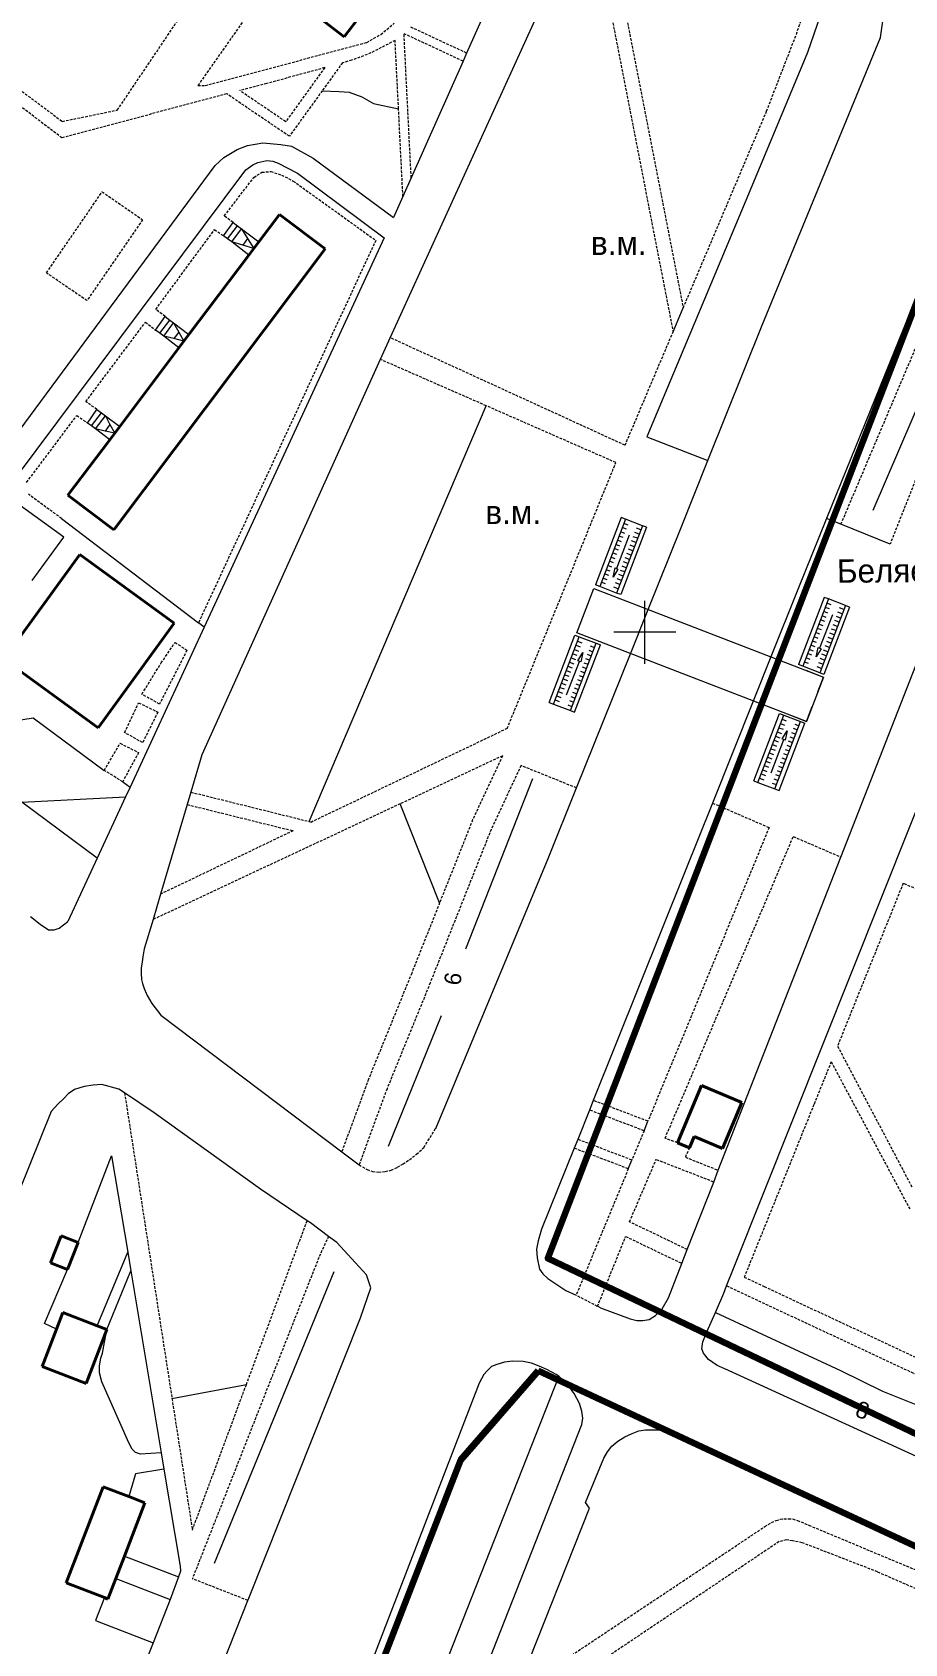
# Model space of a CAD drawing. Extents: x 1000 to 4000, y -5000 to -1000.
# Drawn here: x 1682.6 to 1849.8, y -2793.9 to -2485 of the extents above; entities that cross this region are included whole.
import ezdxf
from ezdxf.enums import TextEntityAlignment as Align

# ---------------------------------------------------------------- set-up
doc = ezdxf.new("R2010")
doc.units = 0
doc.header["$MEASUREMENT"] = 0
doc.linetypes.add('DASHED', pattern=[0.75, 0.5, -0.25])
for name, color, linetype in [('1', 7, 'CONTINUOUS'), ('11', 7, 'CONTINUOUS'), ('24', 7, 'CONTINUOUS'), ('25', 7, 'CONTINUOUS'), ('40', 7, 'CONTINUOUS'), ('42', 7, 'CONTINUOUS'), ('5', 7, 'CONTINUOUS'), ('6', 7, 'CONTINUOUS'), ('7', 7, 'CONTINUOUS'), ('границы команд_1', 10, 'CONTINUOUS')]:
    doc.layers.add(name, color=color, linetype=linetype)
doc.styles.get("Standard").update_dxf_attribs({"font": 'txt', "height": 0.2})

msp = doc.modelspace()

# ---------------------------------------------------------------- linework, layer by layer
at = {"layer": '1', "color": 253, "linetype": 'Continuous', "lineweight": 0}
for p, q in [((1800, -2606.06), (1800, -2594.02)), ((1805.96, -2600), (1794.04, -2600))]:
    msp.add_line(p, q, dxfattribs=at)
at = {"layer": '11', "color": 253, "linetype": 'Continuous', "lineweight": 0}
for p in [(1688.2, -2578.24), (1715.52, -2599.02)]:
    msp.add_line(p, (1714.44, -2598.2), dxfattribs=at)
at = {"layer": '24', "color": 253, "linetype": 'DASHED', "lineweight": 0}
for p, q in [((1789.98, -2463.37), (1805.42, -2542.43)), ((1792.51, -2461.87), (1807.36, -2537.86)), ((1698.87, -2499.95), (1719.91, -2468.74)), ((1829.04, -2485.4), (1833.77, -2471.68)), ((1728.4, -2475.21), (1714.32, -2495.24)), ((1655.96, -2477.98), (1688.32, -2502.11)), ((1746.71, -2486.98), (1749.38, -2485.45)), ((1749.38, -2485.45), (1751.95, -2483.28)), ((1755.21, -2512.92), (1753.83, -2485.31)), ((1765.15, -2490.56), (1753.83, -2485.31)), ((1765.83, -2489.01), (1755.13, -2484.05)), ((1823.34, -2500.16), (1829.04, -2485.4)), ((1688.26, -2505.28), (1665.5, -2487.92)), ((1715.72, -2495.24), (1746.71, -2486.98)), ((1747.47, -2489), (1743.78, -2490.4)), ((1752.12, -2486.6), (1747.47, -2489)), ((1752.78, -2499.7), (1752.12, -2486.6)), ((1738.64, -2491.81), (1727.51, -2494.86)), ((1738.64, -2491.81), (1731.15, -2502.17)), ((1742.04, -2490.88), (1738.16, -2496.24)), ((1743.78, -2490.4), (1742.04, -2490.88)), ((1714.32, -2495.24), (1715.72, -2495.24)), ((1727.51, -2494.86), (1722.34, -2496.2)), ((1717.72, -2497.4), (1688.26, -2505.28)), ((1719.86, -2496.84), (1717.72, -2497.4)), ((1731.85, -2504.97), (1719.86, -2496.84)), ((1731.15, -2502.17), (1722.34, -2496.2)), ((1738.16, -2496.24), (1731.85, -2504.97)), ((1688.32, -2502.11), (1698.87, -2499.95)), ((1753.62, -2516.51), (1752.78, -2499.7)), ((1807.36, -2537.86), (1823.34, -2500.16)), ((1719.38, -2520.24), (1725.04, -2512.84)), ((1725.04, -2512.84), (1726.6, -2511.86)), ((1726.6, -2511.86), (1728.28, -2511.72)), ((1728.28, -2511.72), (1730.36, -2512.39)), ((1730.36, -2512.39), (1732.6, -2513.54)), ((1732.6, -2513.54), (1748.42, -2524.91)), ((1685.29, -2531.14), (1695.96, -2515.61)), ((1695.96, -2515.61), (1703.72, -2520.95)), ((1721.06, -2521.47), (1719.38, -2520.24)), ((1703.72, -2520.95), (1693.05, -2536.47)), ((1706.25, -2538.14), (1717.51, -2522.84)), ((1717.51, -2522.84), (1719.24, -2524.07)), ((1748.42, -2524.91), (1714.44, -2598.2)), ((1693.05, -2536.47), (1685.29, -2531.14)), ((1837.59, -2579.32), (1857.17, -2533.14)), ((1866.23, -2534.69), (1847, -2583.14)), ((1708.04, -2539.52), (1706.25, -2538.14)), ((1692.85, -2555.82), (1704.25, -2540.6)), ((1704.25, -2540.6), (1706.22, -2542.12)), ((1796.2, -2564.19), (1751.17, -2543.56)), ((1796.2, -2564.19), (1805.42, -2542.43)), ((1769.6, -2556.62), (1749.29, -2547.73)), ((1694.97, -2557.33), (1692.85, -2555.82)), ((1794.45, -2567.51), (1769.6, -2556.62)), ((1681.49, -2571.3), (1691.12, -2558.47)), ((1691.12, -2558.47), (1693.15, -2559.93)), ((1773.61, -2618.47), (1794.45, -2567.51)), ((1688.2, -2578.24), (1681.84, -2573.57)), ((1712.23, -2603.48), (1706.95, -2613.81)), ((1707.28, -2605.9), (1709.94, -2601.96)), ((1709.94, -2601.96), (1712.23, -2603.48)), ((1703.59, -2611.88), (1707.28, -2605.9)), ((1706.95, -2613.81), (1703.59, -2611.88)), ((1700.28, -2619.26), (1702.95, -2613.54)), ((1702.95, -2613.54), (1706.64, -2615.32)), ((1706.64, -2615.32), (1703.72, -2621.17)), ((1773.61, -2618.47), (1736.09, -2636.39)), ((1696.38, -2626.51), (1699.39, -2621.3)), ((1699.39, -2621.3), (1702.95, -2623.08)), ((1703.72, -2621.17), (1700.28, -2619.26)), ((1702.95, -2623.08), (1699.9, -2628.68)), ((1772.71, -2623.72), (1753.09, -2632.91)), ((1772.71, -2623.72), (1766.99, -2635.97)), ((1699.9, -2628.68), (1696.38, -2626.51)), ((1776.26, -2625.56), (1770.54, -2637.8)), ((1786.9, -2629.86), (1776.26, -2625.56)), ((1712.97, -2630.66), (1735.64, -2636.28)), ((1753.09, -2632.91), (1705.72, -2655.08)), ((1712.26, -2633.04), (1732.57, -2638.07)), ((1812.97, -2632.75), (1823.82, -2637.45)), ((1735.64, -2636.28), (1736.09, -2636.39)), ((1766.99, -2635.97), (1760.66, -2651.88)), ((1823.82, -2637.45), (1800.59, -2693.73)), ((1732.57, -2638.07), (1707.16, -2650.21)), ((1770.54, -2637.8), (1758.86, -2667.2)), ((1803.88, -2697), (1828.45, -2639.18)), ((1828.45, -2639.18), (1837.56, -2643.1)), ((1849.52, -2648.14), (1836.93, -2679.33)), ((1856.37, -2651.15), (1849.52, -2648.14)), ((1760.66, -2651.88), (1755.3, -2665.36)), ((1755.3, -2665.36), (1747.02, -2685.69)), ((1758.86, -2667.2), (1750.57, -2687.52)), ((1836.93, -2679.33), (1851.2, -2706.35)), ((1835.72, -2682.34), (1832.4, -2690.55)), ((1835.72, -2682.34), (1850.78, -2710.55)), ((1747.02, -2685.69), (1741.9, -2699.61)), ((1700.26, -2688.3), (1709.35, -2746.89)), ((1750.57, -2687.52), (1745.21, -2702.11)), ((1800.59, -2693.73), (1790.12, -2689.76)), ((1799.84, -2695.56), (1789.38, -2691.59)), ((1832.4, -2690.55), (1819.06, -2723.62)), ((1757.63, -2698.75), (1759.91, -2695.11)), ((1799.84, -2695.56), (1797.52, -2701.17)), ((1756.25, -2700.05), (1757.63, -2698.75)), ((1796.83, -2702.85), (1786.45, -2698.91)), ((1797.52, -2701.17), (1787.12, -2697.22)), ((1806.25, -2697.85), (1803.88, -2697)), ((1808.54, -2698.82), (1807.76, -2700.63)), ((1745.21, -2702.11), (1746.75, -2702.98)), ((1752.6, -2702.57), (1753.65, -2701.92)), ((1753.65, -2701.92), (1754.87, -2701.11)), ((1754.87, -2701.11), (1756.25, -2700.05)), ((1797.07, -2713.02), (1802.15, -2701.09)), ((1813.2, -2705.39), (1802.15, -2701.09)), ((1807.76, -2700.63), (1814.08, -2703.14)), ((1746.75, -2702.98), (1747.8, -2703.38)), ((1747.8, -2703.38), (1748.94, -2703.47)), ((1748.94, -2703.47), (1750.24, -2703.38)), ((1750.24, -2703.38), (1751.38, -2703.14)), ((1751.38, -2703.14), (1752.6, -2702.57)), ((1796.83, -2702.85), (1786.82, -2727.1)), ((1723.61, -2744.2), (1735.26, -2712.81)), ((1808.14, -2718.33), (1797.07, -2713.02)), ((1739.35, -2715.81), (1737.51, -2719.84)), ((1790.92, -2729.22), (1796.32, -2715.82)), ((1796.32, -2715.82), (1807.1, -2720.99)), ((1737.51, -2719.84), (1713.26, -2781.42)), ((1819.06, -2723.62), (1822.88, -2725.41)), ((1790.92, -2729.22), (1786.82, -2727.1)), ((1815.68, -2725.29), (1861.19, -2746.55)), ((1822.88, -2725.41), (1857.08, -2741.39)), ((1791.47, -2729.51), (1790.92, -2729.22)), ((1713.26, -2772.1), (1723.61, -2744.2)), ((1709.35, -2746.89), (1713.26, -2772.1)), ((1824.29, -2770.67), (1825.2, -2770.24)), ((1825.2, -2770.24), (1825.96, -2770.03)), ((1825.96, -2770.03), (1826.66, -2769.92)), ((1826.66, -2769.92), (1827.57, -2769.92)), ((1827.57, -2769.92), (1828.32, -2769.97)), ((1828.32, -2769.97), (1829.24, -2770.24)), ((1829.24, -2770.24), (1831.44, -2771.16)), ((1775.38, -2803.11), (1823, -2771.43)), ((1823, -2771.43), (1824.29, -2770.67)), ((1831.44, -2771.16), (1858.79, -2782.6)), ((1825.73, -2774.3), (1779.43, -2805.38)), ((1827.13, -2773.97), (1825.73, -2774.3)), ((1828.31, -2774.19), (1827.13, -2773.97)), ((1830.14, -2774.51), (1828.31, -2774.19)), ((1844.6, -2780.1), (1830.14, -2774.51)), ((1723.89, -2785.58), (1713.26, -2781.42)), ((1844.6, -2780.1), (1879.57, -2795.31))]:
    msp.add_line(p, q, dxfattribs=at)
at = {"layer": '24', "color": 253, "linetype": 'Continuous', "lineweight": 0}
for p, q in [((1785.76, -2467.69), (1751.17, -2543.56)), ((1836.79, -2472.58), (1831.19, -2488.9)), ((1770.72, -2478), (1765.83, -2489.01)), ((1845.2, -2486.03), (1845.61, -2482.92)), ((1822.51, -2541.17), (1845.2, -2486.03)), ((1765.83, -2489.01), (1765.15, -2490.56)), ((1831.19, -2488.9), (1820.48, -2514.55)), ((1765.15, -2490.56), (1755.21, -2512.92)), ((1719.28, -2509.05), (1721.82, -2507.53)), ((1721.82, -2507.53), (1723.86, -2506.76)), ((1723.86, -2506.76), (1726.78, -2506.25)), ((1726.78, -2506.25), (1730.21, -2506.51)), ((1730.21, -2506.51), (1732.25, -2506.89)), ((1732.25, -2506.89), (1736.44, -2509.18)), ((1662.29, -2585.39), (1717.63, -2510.58)), ((1717.63, -2510.58), (1719.28, -2509.05)), ((1723.5, -2511.42), (1724.84, -2510.46)), ((1724.84, -2510.46), (1725.83, -2509.97)), ((1725.83, -2509.97), (1727.55, -2509.58)), ((1727.55, -2509.58), (1728.71, -2509.76)), ((1728.71, -2509.76), (1729.73, -2510.14)), ((1729.73, -2510.14), (1733.42, -2512.05)), ((1736.44, -2509.18), (1751.84, -2520.52)), ((1679.34, -2570.49), (1723.5, -2511.42)), ((1733.42, -2512.05), (1750.04, -2524.4)), ((1755.21, -2512.92), (1753.62, -2516.51)), ((1753.62, -2516.51), (1751.84, -2520.52)), ((1820.48, -2514.55), (1800.37, -2562.57)), ((1750.04, -2524.4), (1715.52, -2599.02)), ((1855.08, -2527.97), (1849.62, -2541.65)), ((1805.42, -2542.43), (1807.36, -2537.86)), ((1812.09, -2567.13), (1822.51, -2541.17)), ((1849.62, -2541.65), (1834.85, -2578.21)), ((1751.17, -2543.56), (1749.29, -2547.73)), ((1749.29, -2547.73), (1715.09, -2623.52)), ((1800.37, -2562.57), (1812.09, -2567.13)), ((1806.94, -2579.94), (1812.09, -2567.13)), ((1688.61, -2581.81), (1679.34, -2575.07)), ((1834.85, -2578.21), (1829.35, -2591.8)), ((1837.59, -2579.32), (1834.85, -2578.21)), ((1682.53, -2590.12), (1688.61, -2581.81)), ((1800.63, -2595.67), (1806.94, -2579.94)), ((1847, -2583.14), (1837.59, -2579.32)), ((1837.56, -2643.1), (1859.02, -2588.2)), ((1817.09, -2721.64), (1867.86, -2594.44)), ((1829.35, -2591.8), (1824.18, -2604.73)), ((1797.23, -2604.13), (1800.63, -2595.67)), ((1715.52, -2599.02), (1701.31, -2629.74)), ((1786.9, -2629.86), (1797.23, -2604.13)), ((1824.18, -2604.73), (1820.79, -2613.2)), ((1820.79, -2613.2), (1812.97, -2632.75)), ((1668.41, -2618.69), (1682.73, -2616.41)), ((1682.73, -2616.41), (1696.38, -2626.51)), ((1715.09, -2623.52), (1712.97, -2630.66)), ((1699.9, -2628.68), (1701.31, -2629.74)), ((1701.31, -2629.74), (1700.45, -2631.59)), ((1712.97, -2630.66), (1712.26, -2633.04)), ((1781.48, -2643.36), (1786.9, -2629.86)), ((1680.58, -2632.61), (1700.45, -2631.59)), ((1695.04, -2643.31), (1680.58, -2632.61)), ((1700.45, -2631.59), (1695.04, -2643.31)), ((1712.26, -2633.04), (1707.16, -2650.21)), ((1812.97, -2632.75), (1807.62, -2646.12)), ((1695.04, -2643.31), (1689.41, -2655.48)), ((1759.91, -2695.11), (1781.48, -2643.36)), ((1814.08, -2703.14), (1837.56, -2643.1)), ((1807.62, -2646.12), (1790.12, -2689.76)), ((1707.16, -2650.21), (1705.72, -2655.08)), ((1682.2, -2654.53), (1684.07, -2656)), ((1684.07, -2656), (1685.65, -2657.05)), ((1687.72, -2656.73), (1689.41, -2655.48)), ((1705.72, -2655.08), (1704.05, -2660.72)), ((1685.65, -2657.05), (1686.75, -2657.05)), ((1686.75, -2657.05), (1687.72, -2656.73)), ((1703.77, -2662.22), (1703.61, -2663.2)), ((1704.05, -2660.72), (1703.77, -2662.22)), ((1703.61, -2663.2), (1703.45, -2664.38)), ((1703.45, -2664.38), (1703.45, -2665.36)), ((1703.45, -2665.36), (1703.53, -2666.57)), ((1703.53, -2666.57), (1703.69, -2667.31)), ((1703.69, -2667.31), (1704.02, -2668.32)), ((1704.02, -2668.32), (1704.59, -2669.66)), ((1704.59, -2669.66), (1705.48, -2671.17)), ((1705.48, -2671.17), (1707.21, -2673.38)), ((1707.21, -2673.38), (1741.9, -2699.61)), ((1692.52, -2687.08), (1690.65, -2687.65)), ((1694.22, -2686.84), (1692.52, -2687.08)), ((1695.93, -2686.67), (1694.22, -2686.84)), ((1699.17, -2687.57), (1695.93, -2686.67)), ((1688.62, -2689.36), (1687.48, -2690.49)), ((1689.43, -2688.46), (1688.62, -2689.36)), ((1690.65, -2687.65), (1689.43, -2688.46)), ((1700.26, -2688.3), (1699.17, -2687.57)), ((1705.91, -2692.14), (1700.26, -2688.3)), ((1790.12, -2689.76), (1789.38, -2691.59)), ((1686.2, -2691.85), (1665.89, -2742.18)), ((1687.48, -2690.49), (1686.2, -2691.85)), ((1726.31, -2706.74), (1705.91, -2692.14)), ((1789.38, -2691.59), (1787.12, -2697.22)), ((1799.84, -2695.56), (1800.59, -2693.73)), ((1786.45, -2698.91), (1780.21, -2714.45)), ((1787.12, -2697.22), (1786.45, -2698.91)), ((1691.35, -2717.01), (1697.78, -2700.34)), ((1697.78, -2700.34), (1700.86, -2718.81)), ((1741.9, -2699.61), (1745.21, -2702.11)), ((1796.83, -2702.85), (1797.52, -2701.17)), ((1808.14, -2718.33), (1813.2, -2705.39)), ((1813.2, -2705.39), (1814.08, -2703.14)), ((1735.26, -2712.81), (1726.31, -2706.74)), ((1735.89, -2713.24), (1735.26, -2712.81)), ((1739.35, -2715.81), (1735.89, -2713.24)), ((1780.21, -2714.45), (1779.54, -2716.66)), ((1740.93, -2716.98), (1739.35, -2715.81)), ((1744.5, -2720.88), (1740.93, -2716.98)), ((1779.54, -2716.66), (1779.21, -2718.29)), ((1695.04, -2732.97), (1700.86, -2718.81)), ((1700.86, -2718.81), (1701.47, -2722.44)), ((1746.61, -2723.16), (1744.5, -2720.88)), ((1779.21, -2718.29), (1779.37, -2719.91)), ((1779.37, -2719.91), (1779.78, -2722.11)), ((1804.53, -2727.56), (1807.1, -2720.99)), ((1807.1, -2720.99), (1808.14, -2718.33)), ((1684.93, -2732.48), (1689.31, -2722.18)), ((1696.85, -2733.67), (1701.47, -2722.44)), ((1701.47, -2722.44), (1707.28, -2757.3)), ((1747.45, -2725.68), (1746.61, -2723.16)), ((1779.78, -2722.11), (1780.43, -2723)), ((1780.43, -2723), (1781.4, -2723.9)), ((1781.4, -2723.9), (1784.82, -2726.17)), ((1815.68, -2725.29), (1817.09, -2721.64)), ((1745.48, -2731.43), (1747.45, -2725.68)), ((1784.82, -2726.17), (1786.82, -2727.1)), ((1813.53, -2730.38), (1815.14, -2726.68)), ((1815.14, -2726.68), (1815.68, -2725.29)), ((1791.47, -2729.51), (1797.16, -2731.62)), ((1802.02, -2730.97), (1803.31, -2729.67)), ((1803.31, -2729.67), (1804.53, -2727.56)), ((1687.21, -2733.56), (1684.93, -2732.48)), ((1724.07, -2785.13), (1745.48, -2731.43)), ((1797.16, -2731.62), (1798.46, -2731.95)), ((1798.46, -2731.95), (1799.59, -2731.95)), ((1799.59, -2731.95), (1800.8, -2731.71)), ((1800.8, -2731.71), (1802.02, -2730.97)), ((1811.9, -2734.12), (1813.53, -2730.38)), ((1696.02, -2738.16), (1696.85, -2733.67)), ((1810.93, -2737.37), (1811.09, -2735.99)), ((1811.09, -2735.99), (1811.9, -2734.12)), ((1695.48, -2740.64), (1695.7, -2739.13)), ((1695.7, -2739.13), (1696.02, -2738.16)), ((1811.25, -2738.19), (1810.93, -2737.37)), ((1812.23, -2739.41), (1811.25, -2738.19)), ((1813.85, -2740.54), (1812.23, -2739.41)), ((1695.48, -2741.93), (1695.48, -2740.64)), ((1695.91, -2743.66), (1695.48, -2741.93)), ((1783.51, -2742.57), (1760.63, -2800.65)), ((1769.13, -2742.3), (1768.21, -2743.95)), ((1769.76, -2741.56), (1769.13, -2742.3)), ((1770.57, -2740.75), (1769.76, -2741.56)), ((1771.62, -2740.34), (1770.57, -2740.75)), ((1773.09, -2739.94), (1771.62, -2740.34)), ((1774.63, -2739.7), (1773.09, -2739.94)), ((1776.66, -2739.78), (1774.63, -2739.7)), ((1778.28, -2740.1), (1776.66, -2739.78)), ((1779.74, -2740.67), (1778.28, -2740.1)), ((1781.2, -2741.32), (1779.74, -2740.67)), ((1782.99, -2742.3), (1781.2, -2741.32)), ((1783.51, -2742.57), (1782.99, -2742.3)), ((1784.37, -2743.35), (1783.51, -2742.57)), ((1815.31, -2741.2), (1813.85, -2740.54)), ((1866.09, -2764.41), (1815.31, -2741.2)), ((1701.08, -2755.4), (1695.91, -2743.66)), ((1768.21, -2743.95), (1749.56, -2792.28)), ((1785.43, -2744.49), (1784.37, -2743.35)), ((1786.48, -2745.95), (1785.43, -2744.49)), ((1787.46, -2747.82), (1786.48, -2745.95)), ((1787.94, -2749.29), (1787.46, -2747.82)), ((1766.27, -2806.92), (1787.92, -2751.84)), ((1787.92, -2751.84), (1788.11, -2750.67)), ((1788.11, -2750.67), (1787.94, -2749.29)), ((1793.67, -2756.02), (1794.81, -2755.04)), ((1794.81, -2755.04), (1796.19, -2754.23)), ((1796.19, -2754.23), (1797.57, -2753.58)), ((1797.57, -2753.58), (1798.87, -2753.09)), ((1798.87, -2753.09), (1800.13, -2752.86)), ((1800.13, -2752.86), (1801.11, -2752.86)), ((1801.11, -2752.86), (1802.33, -2752.86)), ((1802.33, -2752.86), (1803.38, -2753.02)), ((1803.38, -2753.02), (1805.25, -2753.67)), ((1805.25, -2753.67), (1860.57, -2779.03)), ((1701.72, -2756.58), (1701.08, -2755.4)), ((1702.37, -2757.23), (1701.72, -2756.58)), ((1703.34, -2757.55), (1702.37, -2757.23)), ((1707.28, -2757.3), (1703.34, -2757.55)), ((1707.28, -2757.3), (1707.8, -2760.41)), ((1792.13, -2758.29), (1792.86, -2757.07)), ((1792.86, -2757.07), (1793.67, -2756.02)), ((1707.8, -2760.41), (1702.35, -2761.32)), ((1707.8, -2760.41), (1710.9, -2779)), ((1788.64, -2766.83), (1792.13, -2758.29)), ((1702.35, -2761.32), (1701.05, -2765.69)), ((1789.37, -2767.89), (1788.64, -2766.83)), ((1775.38, -2803.11), (1789.37, -2767.89)), ((1700.24, -2777.07), (1710.6, -2781.07)), ((1710.9, -2779), (1711, -2779.97)), ((1698.58, -2781.36), (1709.01, -2785.38)), ((1710.6, -2781.07), (1709.01, -2785.38)), ((1711, -2779.97), (1710.6, -2781.07)), ((1696.39, -2785.05), (1694.7, -2789.44)), ((1709.01, -2785.38), (1705.72, -2793.69)), ((1713.7, -2811.41), (1723.89, -2785.58)), ((1723.89, -2785.58), (1724.07, -2785.13)), ((1694.7, -2789.44), (1705.72, -2793.69)), ((1705.72, -2793.69), (1703.56, -2799.13)), ((1749.56, -2792.28), (1747.95, -2796.48))]:
    msp.add_line(p, q, dxfattribs=at)
at = {"layer": '25', "color": 253, "linetype": 'Continuous', "lineweight": 0}
for p, q in [((1795.46, -2578.05), (1790.53, -2590.95)), ((1796.27, -2578.36), (1791.34, -2591.26)), ((1796.27, -2578.36), (1795.46, -2578.05)), ((1799.52, -2579.6), (1796.27, -2578.36)), ((1797.01, -2581.41), (1794.56, -2587.8)), ((1799.52, -2579.6), (1794.59, -2592.5)), ((1795.85, -2581.89), (1795.04, -2581.58)), ((1796.16, -2581.09), (1795.35, -2580.78)), ((1800.33, -2579.91), (1795.4, -2592.81)), ((1796.47, -2580.28), (1795.66, -2579.97)), ((1796.78, -2579.47), (1795.96, -2579.16)), ((1798.59, -2582.02), (1797.78, -2581.71)), ((1798.9, -2581.21), (1798.09, -2580.9)), ((1799.21, -2580.4), (1798.4, -2580.09)), ((1800.33, -2579.91), (1799.52, -2579.6)), ((1794.62, -2585.12), (1793.81, -2584.81)), ((1794.93, -2584.31), (1794.11, -2584)), ((1795.23, -2583.51), (1794.42, -2583.2)), ((1795.54, -2582.7), (1794.73, -2582.39)), ((1797.36, -2585.24), (1796.55, -2584.93)), ((1797.67, -2584.44), (1796.86, -2584.13)), ((1797.98, -2583.63), (1797.17, -2583.32)), ((1798.29, -2582.82), (1797.47, -2582.51)), ((1793.38, -2588.34), (1792.57, -2588.03)), ((1793.69, -2587.54), (1792.88, -2587.23)), ((1794, -2586.73), (1793.19, -2586.42)), ((1794.31, -2585.93), (1793.5, -2585.62)), ((1796.13, -2588.47), (1795.32, -2588.16)), ((1796.44, -2587.66), (1795.63, -2587.35)), ((1796.74, -2586.85), (1795.93, -2586.55)), ((1797.05, -2586.05), (1796.24, -2585.74)), ((1791.34, -2591.26), (1790.53, -2590.95)), ((1794.59, -2592.5), (1791.34, -2591.26)), ((1792.46, -2590.76), (1791.65, -2590.45)), ((1792.77, -2589.96), (1791.96, -2589.65)), ((1793.08, -2589.15), (1792.27, -2588.84)), ((1795.2, -2590.89), (1794.39, -2590.58)), ((1795.51, -2590.08), (1794.7, -2589.77)), ((1795.82, -2589.28), (1795.01, -2588.96)), ((1786.93, -2600.16), (1790.2, -2591.65)), ((1790.2, -2591.65), (1834.23, -2608.6)), ((1794.9, -2591.69), (1794.08, -2591.38)), ((1795.4, -2592.81), (1794.59, -2592.5)), ((1834.39, -2593.33), (1829.46, -2606.23)), ((1835.2, -2593.64), (1830.27, -2606.54)), ((1835.2, -2593.64), (1834.39, -2593.33)), ((1835.71, -2594.75), (1834.9, -2594.44)), ((1838.45, -2594.88), (1835.2, -2593.64)), ((1835.94, -2596.69), (1833.5, -2603.08)), ((1838.45, -2594.88), (1833.52, -2607.78)), ((1834.78, -2597.17), (1833.97, -2596.86)), ((1835.09, -2596.36), (1834.28, -2596.06)), ((1839.26, -2595.19), (1834.33, -2608.09)), ((1835.4, -2595.56), (1834.59, -2595.25)), ((1837.53, -2597.3), (1836.72, -2596.99)), ((1837.83, -2596.49), (1837.02, -2596.18)), ((1838.14, -2595.68), (1837.33, -2595.37)), ((1839.26, -2595.19), (1838.45, -2594.88)), ((1781.67, -2613.49), (1786.6, -2600.59)), ((1786.6, -2600.59), (1787.41, -2600.9)), ((1830.96, -2617.11), (1786.93, -2600.16)), ((1833.55, -2600.4), (1832.74, -2600.09)), ((1833.86, -2599.59), (1833.05, -2599.28)), ((1834.17, -2598.78), (1833.35, -2598.47)), ((1834.47, -2597.98), (1833.66, -2597.67)), ((1836.29, -2600.52), (1835.48, -2600.21)), ((1836.6, -2599.71), (1835.79, -2599.41)), ((1836.91, -2598.91), (1836.1, -2598.6)), ((1837.22, -2598.1), (1836.41, -2597.79)), ((1782.48, -2613.8), (1787.41, -2600.9)), ((1785.73, -2615.05), (1790.66, -2602.14)), ((1786.49, -2603.32), (1787.3, -2603.63)), ((1786.54, -2615.35), (1791.47, -2602.45)), ((1786.8, -2602.51), (1787.61, -2602.82)), ((1787.1, -2601.71), (1787.91, -2602.02)), ((1787.41, -2600.9), (1790.66, -2602.14)), ((1789.23, -2603.44), (1790.04, -2603.76)), ((1789.54, -2602.64), (1790.35, -2602.95)), ((1790.66, -2602.14), (1791.47, -2602.45)), ((1832.32, -2603.62), (1831.51, -2603.31)), ((1832.63, -2602.82), (1831.81, -2602.51)), ((1832.93, -2602.01), (1832.12, -2601.7)), ((1833.24, -2601.2), (1832.43, -2600.9)), ((1835.06, -2603.75), (1834.25, -2603.44)), ((1835.37, -2602.94), (1834.56, -2602.63)), ((1835.68, -2602.13), (1834.87, -2601.82)), ((1835.99, -2601.33), (1835.17, -2601.02)), ((1784.99, -2611.99), (1787.44, -2605.6)), ((1785.25, -2606.55), (1786.07, -2606.86)), ((1785.56, -2605.74), (1786.37, -2606.05)), ((1785.87, -2604.93), (1786.68, -2605.24)), ((1786.18, -2604.13), (1786.99, -2604.44)), ((1788, -2606.67), (1788.81, -2606.98)), ((1788.31, -2605.86), (1789.12, -2606.17)), ((1788.61, -2605.06), (1789.43, -2605.37)), ((1788.92, -2604.25), (1789.73, -2604.56)), ((1830.27, -2606.54), (1829.46, -2606.23)), ((1833.52, -2607.78), (1830.27, -2606.54)), ((1831.39, -2606.04), (1830.58, -2605.73)), ((1831.7, -2605.24), (1830.89, -2604.93)), ((1832.01, -2604.43), (1831.2, -2604.12)), ((1833.83, -2606.97), (1833.02, -2606.66)), ((1834.14, -2606.17), (1833.32, -2605.86)), ((1834.44, -2605.36), (1833.63, -2605.05)), ((1834.75, -2604.55), (1833.94, -2604.24)), ((1784.02, -2609.77), (1784.83, -2610.08)), ((1784.33, -2608.97), (1785.14, -2609.28)), ((1784.64, -2608.16), (1785.45, -2608.47)), ((1784.95, -2607.35), (1785.76, -2607.66)), ((1787.07, -2609.09), (1787.88, -2609.4)), ((1787.38, -2608.28), (1788.19, -2608.59)), ((1787.69, -2607.48), (1788.5, -2607.79)), ((1830.88, -2607.31), (1834.23, -2608.6)), ((1834.23, -2608.6), (1830.96, -2617.11)), ((1833.14, -2611.44), (1834.23, -2608.6)), ((1834.33, -2608.09), (1833.52, -2607.78)), ((1783.1, -2612.19), (1783.91, -2612.5)), ((1783.4, -2611.39), (1784.22, -2611.7)), ((1783.71, -2610.58), (1784.53, -2610.89)), ((1785.84, -2612.32), (1786.65, -2612.63)), ((1786.15, -2611.51), (1786.96, -2611.82)), ((1786.46, -2610.7), (1787.27, -2611.01)), ((1786.76, -2609.9), (1787.58, -2610.21)), ((1781.67, -2613.49), (1782.48, -2613.8)), ((1782.48, -2613.8), (1785.73, -2615.05)), ((1782.79, -2613), (1783.6, -2613.31)), ((1785.22, -2613.93), (1786.03, -2614.24)), ((1785.53, -2613.12), (1786.34, -2613.43)), ((1785.73, -2615.05), (1786.54, -2615.35)), ((1820.87, -2628.49), (1825.8, -2615.58)), ((1821.68, -2628.79), (1826.61, -2615.89)), ((1825.8, -2615.58), (1826.61, -2615.89)), ((1826.61, -2615.89), (1829.86, -2617.13)), ((1827.57, -2615.8), (1830.96, -2617.11)), ((1830.96, -2617.11), (1832.05, -2614.27)), ((1824.92, -2630.04), (1829.86, -2617.13)), ((1825.38, -2619.12), (1826.19, -2619.43)), ((1825.68, -2618.31), (1826.5, -2618.62)), ((1825.74, -2630.34), (1830.67, -2617.44)), ((1825.99, -2617.5), (1826.8, -2617.81)), ((1826.3, -2616.7), (1827.11, -2617.01)), ((1828.43, -2618.43), (1829.24, -2618.75)), ((1828.74, -2617.63), (1829.55, -2617.94)), ((1829.86, -2617.13), (1830.67, -2617.44)), ((1824.19, -2626.98), (1826.63, -2620.59)), ((1824.45, -2621.54), (1825.26, -2621.85)), ((1824.76, -2620.73), (1825.57, -2621.04)), ((1825.07, -2619.92), (1825.88, -2620.23)), ((1827.2, -2621.66), (1828.01, -2621.97)), ((1827.5, -2620.85), (1828.31, -2621.16)), ((1827.81, -2620.05), (1828.62, -2620.36)), ((1828.12, -2619.24), (1828.93, -2619.55)), ((1823.22, -2624.76), (1824.03, -2625.07)), ((1823.53, -2623.96), (1824.34, -2624.27)), ((1823.84, -2623.15), (1824.65, -2623.46)), ((1824.14, -2622.34), (1824.96, -2622.65)), ((1825.96, -2624.89), (1826.77, -2625.2)), ((1826.27, -2624.08), (1827.08, -2624.39)), ((1826.58, -2623.27), (1827.39, -2623.58)), ((1826.89, -2622.47), (1827.7, -2622.78)), ((1821.99, -2627.99), (1822.8, -2628.3)), ((1822.29, -2627.18), (1823.11, -2627.49)), ((1822.6, -2626.38), (1823.41, -2626.69)), ((1822.91, -2625.57), (1823.72, -2625.88)), ((1824.73, -2628.11), (1825.54, -2628.42)), ((1825.04, -2627.31), (1825.85, -2627.62)), ((1825.35, -2626.5), (1826.16, -2626.81)), ((1825.65, -2625.69), (1826.47, -2626)), ((1820.87, -2628.49), (1821.68, -2628.79)), ((1821.68, -2628.79), (1824.92, -2630.04)), ((1824.42, -2628.92), (1825.23, -2629.23)), ((1824.92, -2630.04), (1825.74, -2630.34))]:
    msp.add_line(p, q, dxfattribs=at)
for points in [[(1794.28, -2587.69), (1794.85, -2587.91), (1793.92, -2589.48), (1794.28, -2587.69)], [(1833.21, -2602.97), (1833.78, -2603.19), (1832.86, -2604.75), (1833.21, -2602.97)], [(1787.72, -2605.71), (1787.15, -2605.49), (1788.08, -2603.93), (1787.72, -2605.71)], [(1826.92, -2620.7), (1826.34, -2620.48), (1827.27, -2618.92), (1826.92, -2620.7)]]:
    msp.add_3dface(points, dxfattribs=at)
at = {"layer": '40', "color": 253, "linetype": 'Continuous', "lineweight": 0}
for p, q in [((1738.16, -2496.24), (1741.38, -2496.41)), ((1741.38, -2496.41), (1743.29, -2496.52)), ((1743.29, -2496.52), (1745.76, -2497.42)), ((1745.76, -2497.42), (1748.01, -2498.66)), ((1748.01, -2498.66), (1752.78, -2499.7)), ((1843.76, -2576.64), (1861.32, -2535.73)), ((1735.64, -2636.28), (1769.6, -2556.62)), ((1765.68, -2660.67), (1778.55, -2628.05)), ((1760.66, -2651.88), (1753.09, -2632.91)), ((1750.83, -2698.54), (1761.01, -2673.5)), ((1717.53, -2778.42), (1740.47, -2722.51)), ((1813.53, -2730.38), (1837.48, -2741.52)), ((1837.48, -2741.52), (1845.57, -2745.49)), ((1709.35, -2746.89), (1723.61, -2744.2)), ((1845.57, -2745.49), (1855.48, -2749.46))]:
    msp.add_line(p, q, dxfattribs=at)
at = {"layer": '6', "color": 253, "linetype": 'Continuous', "lineweight": 40}
for p, q in [((1742.39, -2485.89), (1728.4, -2475.21)), ((1749.87, -2476.09), (1742.39, -2485.89)), ((1725.99, -2525.19), (1729.95, -2519.93)), ((1729.95, -2519.93), (1738.72, -2526.54)), ((1724.07, -2527.74), (1725.03, -2526.47)), ((1725.03, -2526.47), (1725.99, -2525.19)), ((1738.72, -2526.54), (1698.19, -2580.39)), ((1712.61, -2542.96), (1724.07, -2527.74)), ((1710.69, -2545.51), (1711.65, -2544.24)), ((1711.65, -2544.24), (1712.61, -2542.96)), ((1699.33, -2560.61), (1710.69, -2545.51)), ((1689.41, -2573.78), (1697.41, -2563.15)), ((1697.41, -2563.15), (1698.37, -2561.88)), ((1698.37, -2561.88), (1699.33, -2560.61)), ((1698.19, -2580.39), (1689.41, -2573.78)), ((1677.11, -2605.15), (1691.68, -2585.13)), ((1691.68, -2585.13), (1709.78, -2598.3)), ((1709.78, -2598.3), (1695.2, -2618.32)), ((1695.2, -2618.32), (1677.11, -2605.15)), ((1806.25, -2697.85), (1810.87, -2686.86)), ((1810.87, -2686.86), (1818.62, -2690.13)), ((1818.62, -2690.13), (1814.91, -2698.94)), ((1808.54, -2698.82), (1806.25, -2697.85)), ((1809.45, -2696.64), (1808.54, -2698.82)), ((1814.91, -2698.94), (1809.45, -2696.64)), ((1686.07, -2720.9), (1688.12, -2715.73)), ((1688.12, -2715.73), (1691.35, -2717.01)), ((1691.35, -2717.01), (1689.31, -2722.18)), ((1689.31, -2722.18), (1686.07, -2720.9)), ((1687.21, -2733.56), (1688.42, -2730.42)), ((1688.42, -2730.42), (1695.04, -2732.97)), ((1695.04, -2732.97), (1696.85, -2733.67)), ((1684.44, -2740.77), (1687.21, -2733.56)), ((1696.85, -2733.67), (1692.87, -2744.01)), ((1692.87, -2744.01), (1684.44, -2740.77)), ((1689.05, -2782.22), (1696.15, -2763.8)), ((1696.15, -2763.8), (1701.05, -2765.69)), ((1704.16, -2766.89), (1700.24, -2777.07)), ((1701.05, -2765.69), (1704.16, -2766.89)), ((1700.24, -2777.07), (1698.58, -2781.36)), ((1696.39, -2785.05), (1689.05, -2782.22)), ((1698.58, -2781.36), (1697.06, -2785.31)), ((1697.06, -2785.31), (1696.39, -2785.05))]:
    msp.add_line(p, q, dxfattribs=at)
at = {"layer": '7', "color": 253, "linetype": 'Continuous', "lineweight": 0}
for p, q in [((1719.24, -2524.07), (1721.06, -2521.47)), ((1719.99, -2524.61), (1721.89, -2522.1)), ((1720.81, -2525.21), (1722.67, -2522.69)), ((1721.06, -2521.47), (1721.89, -2522.1)), ((1721.89, -2522.1), (1722.67, -2522.69)), ((1722.67, -2522.69), (1725.99, -2525.19)), ((1722.67, -2522.69), (1723.85, -2524.58)), ((1719.99, -2524.61), (1719.24, -2524.07)), ((1720.81, -2525.21), (1719.99, -2524.61)), ((1722.92, -2525.84), (1720.81, -2525.21)), ((1724.07, -2527.74), (1720.81, -2525.21)), ((1723.85, -2524.58), (1722.92, -2525.84)), ((1725.03, -2526.47), (1722.92, -2525.84)), ((1723.85, -2524.58), (1725.03, -2526.47)), ((1706.22, -2542.12), (1708.04, -2539.52)), ((1707.01, -2542.69), (1708.92, -2540.18)), ((1707.79, -2543.25), (1709.65, -2540.73)), ((1708.04, -2539.52), (1708.92, -2540.18)), ((1708.92, -2540.18), (1709.65, -2540.73)), ((1709.65, -2540.73), (1712.61, -2542.96)), ((1709.65, -2540.73), (1710.65, -2542.49)), ((1707.01, -2542.69), (1706.22, -2542.12)), ((1707.79, -2543.25), (1707.01, -2542.69)), ((1709.72, -2543.74), (1707.79, -2543.25)), ((1710.69, -2545.51), (1707.79, -2543.25)), ((1710.65, -2542.49), (1709.72, -2543.74)), ((1711.65, -2544.24), (1709.72, -2543.74)), ((1710.65, -2542.49), (1711.65, -2544.24)), ((1693.15, -2559.93), (1694.97, -2557.33)), ((1694.97, -2557.33), (1695.82, -2557.97)), ((1693.92, -2560.48), (1693.15, -2559.93)), ((1693.92, -2560.48), (1695.82, -2557.97)), ((1694.72, -2561.06), (1696.58, -2558.54)), ((1695.82, -2557.97), (1696.58, -2558.54)), ((1697.47, -2560.21), (1696.54, -2561.47)), ((1696.58, -2558.54), (1699.33, -2560.61)), ((1696.58, -2558.54), (1697.47, -2560.21)), ((1697.47, -2560.21), (1698.37, -2561.88)), ((1694.72, -2561.06), (1693.92, -2560.48)), ((1696.54, -2561.47), (1694.72, -2561.06)), ((1697.41, -2563.15), (1694.72, -2561.06)), ((1698.37, -2561.88), (1696.54, -2561.47))]:
    msp.add_line(p, q, dxfattribs=at)
at = {"layer": 'границы команд_1', "color": 6, "lineweight": 100}
msp.add_lwpolyline([(1963.4, -2288.16), (2704.48, -2703.65), (2532.48, -3033.92), (2506.23, -3048.96), (2486.41, -3056.28), (1781.42, -2720.03), (1883.34, -2455.8)], close=True, dxfattribs=at)
msp.add_lwpolyline([(1779.52, -2741.6), (1764.65, -2758.68), (1607.57, -3162.76), (1788.76, -3230.7), (1840.59, -3253.43), (1853.77, -3268.69), (1927.89, -3424.51), (1955.3, -3442.51), (1951.82, -3475.86), (1971.65, -3484.91), (1987.02, -3517.09), (2008.92, -3527.81), (2043.23, -3576.27), (2102.89, -3636.41), (2227.87, -3588.95), (2270.53, -3545.85), (2492.53, -3108.59), (2488.23, -3086.64), (2463.45, -3062.28), (2129.87, -2904.6), (1779.52, -2741.6)], dxfattribs=at)

# ---------------------------------------------------------------- texts
at = {"layer": '42', "color": 253, "linetype": 'Continuous', "lineweight": 0}
for s, rotation, p in [('6', 81.2598, (1763.2, -2666.43)), ('8', 341.7954, (1841.75, -2749.12))]:
    msp.add_text(s, height=3.2, rotation=rotation, dxfattribs=at).set_placement(p, align=Align.MIDDLE)
at = {"layer": '5', "color": 253, "linetype": 'Continuous', "lineweight": 0}
for p in [(1795.01, -2525.46), (1774.76, -2577.04)]:
    msp.add_text('в.м.', height=4.5, dxfattribs=at).set_placement(p, align=Align.MIDDLE)
msp.add_text('Беляево', height=4.5, rotation=0.4807, dxfattribs=at).set_placement((1848.8, -2588.23), align=Align.MIDDLE)

doc.saveas('drawing.dxf')
